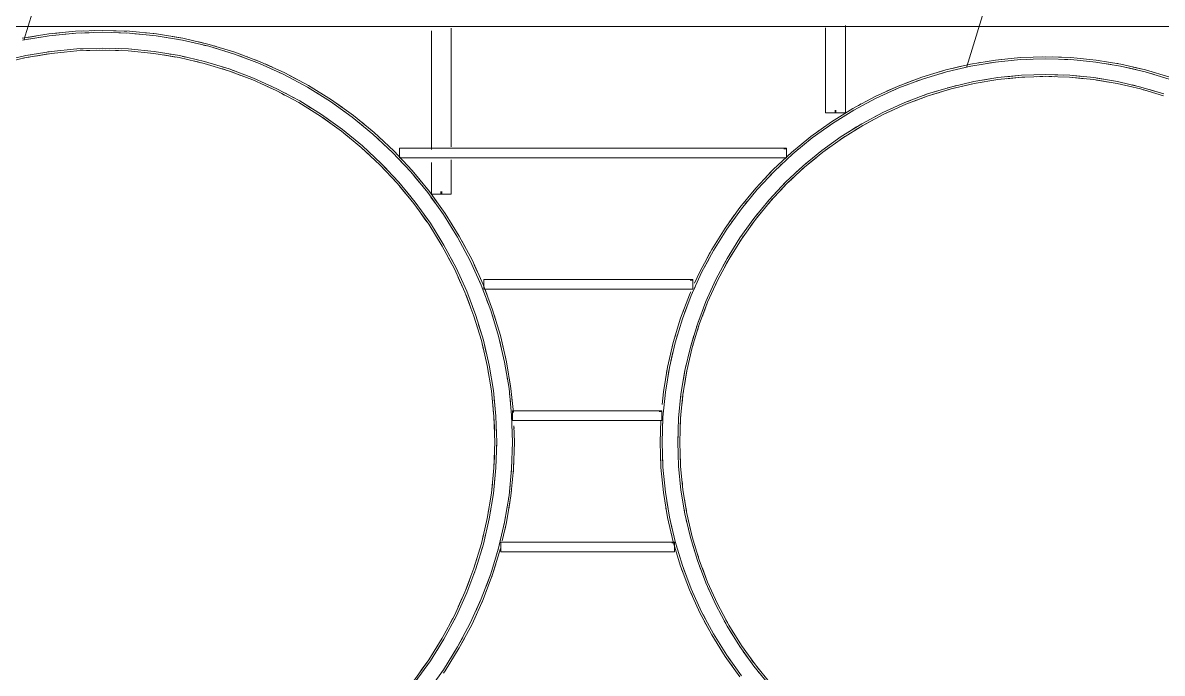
# Model space of a CAD drawing. Header units: metres. Extents: x 10 to 831, y 10 to 584.
# Drawn here: x 284.3 to 457.7, y 386.8 to 485.9 of the extents above; entities that cross this region are included whole.
import ezdxf

# ---------------------------------------------------------------- set-up
doc = ezdxf.new("R2010")
doc.units = ezdxf.units.M
doc.layers.add('TXT', color=7, linetype='Continuous', lineweight=18)
doc.layers.add('VIS', color=8, linetype='Continuous', lineweight=13)

msp = doc.modelspace()

# ---------------------------------------------------------------- linework, layer by layer
at = {"layer": 'TXT'}
for p, q in [((284.44, 483.22), (292.44, 509.22)), ((428, 479.2), (436, 505.2))]:
    msp.add_line(p, q, dxfattribs=at)
at = {"layer": 'VIS'}
for p, q in [((780.256, 485.3), (56.762, 485.3)), ((56.762, 485.3), (780.256, 485.3)), ((780.256, 485.3), (56.762, 485.3)), ((56.762, 485.3), (780.256, 485.3)), ((284.2078, 483.5152), (288.256, 484.1836)), ((288.256, 484.1836), (292.3392, 484.5858)), ((288.2952, 483.8862), (292.3588, 484.2864)), ((289.0726, 484.264), (290.2976, 484.3846)), ((289.0726, 484.264), (290.2976, 484.3846)), ((289.0726, 484.264), (290.2976, 484.3846)), ((290.7334, 484.1264), (291.9524, 484.2464)), ((292.3392, 484.5858), (296.44, 484.72)), ((292.3588, 484.2864), (296.44, 484.42)), ((293.1594, 484.6126), (293.5694, 484.626)), ((293.1594, 484.6126), (293.5694, 484.626)), ((293.1594, 484.6126), (293.5694, 484.626)), ((293.175, 484.3132), (294.3994, 484.3532)), ((294.7996, 484.6664), (295.2098, 484.6798)), ((294.7996, 484.6664), (295.2098, 484.6798)), ((294.7996, 484.6664), (295.2098, 484.6798)), ((296.44, 484.72), (300.5408, 484.5858)), ((296.44, 484.42), (300.5212, 484.2864)), ((298.0804, 484.6664), (298.4904, 484.6528)), ((298.0804, 484.6664), (298.4904, 484.6528)), ((298.0804, 484.6664), (298.4904, 484.6528)), ((298.8886, 484.3398), (300.113, 484.2998)), ((299.7206, 484.6126), (300.1308, 484.5992)), ((299.7206, 484.6126), (300.1308, 484.5992)), ((299.7206, 484.6126), (300.1308, 484.5992)), ((300.5212, 484.2864), (304.5848, 483.8862)), ((300.5408, 484.5858), (304.624, 484.1836)), ((301.3338, 484.2064), (302.553, 484.0862)), ((302.9908, 484.3444), (304.2156, 484.2238)), ((302.9908, 484.3444), (304.2156, 484.2238)), ((302.9908, 484.3444), (304.2156, 484.2238)), ((304.624, 484.1836), (308.6722, 483.5152)), ((346.5, 484.6448), (346.5, 466.5926)), ((349.5, 466.9938), (349.5, 485.046)), ((349.5, 466.9938), (349.5, 485.046)), ((406.5, 485.0802), (406.5, 472.1542)), ((409.5, 472.1542), (409.5, 485.4842)), ((409.5, 472.1542), (409.5, 485.4842)), ((284.2664, 483.221), (288.2952, 483.8862)), ((285.0174, 483.649), (286.232, 483.8494)), ((285.0174, 483.649), (286.232, 483.8494)), ((285.0174, 483.649), (286.232, 483.8494)), ((285.0722, 483.354), (285.475, 483.4206)), ((286.6836, 483.62), (287.0866, 483.6866)), ((304.5848, 483.8862), (308.6136, 483.221)), ((306.1964, 483.62), (306.5992, 483.5536)), ((307.053, 483.7826), (308.2674, 483.582)), ((307.053, 483.7826), (308.2674, 483.582)), ((307.053, 483.7826), (308.2674, 483.582)), ((307.8078, 483.354), (308.2108, 483.2876)), ((308.6136, 483.221), (312.5904, 482.2938)), ((308.6722, 483.5152), (312.668, 482.5836)), ((310.2044, 482.8502), (310.602, 482.7574)), ((311.0696, 482.9562), (312.2684, 482.6768)), ((311.0696, 482.9562), (312.2684, 482.6768)), ((311.0696, 482.9562), (312.2684, 482.6768)), ((311.795, 482.4792), (312.1926, 482.3864)), ((312.5904, 482.2938), (316.4978, 481.1084)), ((312.668, 482.5836), (316.5942, 481.3926)), ((313.4532, 482.3454), (313.8458, 482.2262)), ((313.4532, 482.3454), (313.8458, 482.2262)), ((313.4532, 482.3454), (313.8458, 482.2262)), ((280.9108, 479.9756), (284.7346, 480.8672)), ((284.7932, 480.5728), (280.9884, 479.6858)), ((284.7932, 480.5728), (284.3176, 480.462)), ((284.7346, 480.8672), (288.6084, 481.5066)), ((288.6476, 481.2092), (284.7932, 480.5728)), ((284.7932, 480.5728), (285.275, 480.6524)), ((284.7932, 480.5728), (285.275, 480.6524)), ((285.703, 481.027), (285.2188, 480.947)), ((287.684, 481.0502), (286.2386, 480.8116)), ((286.7204, 480.891), (288.1658, 481.1298)), ((286.7204, 480.891), (288.1658, 481.1298)), ((288.6084, 481.5066), (288.1242, 481.4268)), ((288.6084, 481.5066), (292.5158, 481.8916)), ((292.5354, 481.5922), (288.6476, 481.2092)), ((289.6196, 481.305), (289.1336, 481.2572)), ((289.6196, 481.305), (290.1056, 481.3528)), ((289.6196, 481.305), (290.1056, 481.3528)), ((291.539, 481.7954), (291.0506, 481.7472)), ((292.5158, 481.8916), (296.44, 482.02)), ((296.44, 481.72), (292.5354, 481.5922)), ((293.4968, 481.9236), (293.0064, 481.9076)), ((295.4638, 481.688), (293.9996, 481.6402)), ((294.4878, 481.656), (295.952, 481.704)), ((294.4878, 481.656), (295.952, 481.704)), ((296.44, 482.02), (300.3642, 481.8916)), ((300.3446, 481.5922), (296.44, 481.72)), ((298.3922, 481.656), (296.928, 481.704)), ((297.4162, 481.688), (298.8804, 481.6402)), ((297.4162, 481.688), (298.8804, 481.6402)), ((299.3832, 481.9236), (298.8926, 481.9398)), ((304.2324, 481.2092), (300.3446, 481.5922)), ((300.3642, 481.8916), (304.2716, 481.5066)), ((301.341, 481.7954), (300.8526, 481.8434)), ((303.2604, 481.305), (302.7744, 481.3528)), ((303.2604, 481.305), (303.7464, 481.2572)), ((303.2604, 481.305), (303.7464, 481.2572)), ((308.0868, 480.5728), (304.2324, 481.2092)), ((304.2716, 481.5066), (308.1454, 480.8672)), ((307.1232, 480.732), (305.6778, 480.9706)), ((306.1596, 480.891), (307.605, 480.6524)), ((306.1596, 480.891), (307.605, 480.6524)), ((307.177, 481.027), (306.6928, 481.107)), ((311.8914, 479.6858), (308.0868, 480.5728)), ((308.1454, 480.8672), (311.9692, 479.9756)), ((309.1014, 480.6442), (308.6234, 480.7556)), ((313.3718, 482.0568), (313.7626, 481.9382)), ((314.9348, 481.5826), (315.3256, 481.464)), ((315.0238, 481.869), (315.4164, 481.7498)), ((315.0238, 481.869), (315.4164, 481.7498)), ((315.0238, 481.869), (315.4164, 481.7498)), ((316.4978, 481.1084), (320.3194, 479.67)), ((316.5942, 481.3926), (320.4342, 479.9472)), ((317.2622, 480.8208), (318.4086, 480.3892)), ((318.1302, 480.8144), (318.5142, 480.6698)), ((318.1302, 480.8144), (318.5142, 480.6698)), ((318.1302, 480.8144), (318.5142, 480.6698)), ((432.338, 480.1978), (436.1608, 480.5744)), ((433.2938, 480.292), (434.7274, 480.4332)), ((433.2938, 480.292), (434.7274, 480.4332)), ((433.2938, 480.292), (434.7274, 480.4332)), ((436.1608, 480.5744), (440, 480.7)), ((438.0804, 480.6372), (439.5202, 480.6842)), ((438.0804, 480.6372), (439.5202, 480.6842)), ((438.0804, 480.6372), (439.5202, 480.6842)), ((440, 480.7), (443.8392, 480.5744)), ((440.9598, 480.6686), (442.3994, 480.6214)), ((440.9598, 480.6686), (442.3994, 480.6214)), ((440.9598, 480.6686), (442.3994, 480.6214)), ((443.8392, 480.5744), (447.6618, 480.1978)), ((444.7948, 480.4802), (446.2284, 480.339)), ((444.7948, 480.4802), (446.2284, 480.339)), ((444.7948, 480.4802), (446.2284, 480.339)), ((310.9404, 479.9076), (310.4648, 480.0184)), ((310.9404, 479.9076), (311.416, 479.7966)), ((310.9404, 479.9076), (311.416, 479.7966)), ((315.63, 478.5518), (311.8914, 479.6858)), ((311.9692, 479.9756), (315.7264, 478.8358)), ((314.6954, 478.8352), (314.228, 478.977)), ((314.787, 479.1208), (314.3174, 479.2632)), ((314.6954, 478.8352), (315.1626, 478.6934)), ((314.6954, 478.8352), (315.1626, 478.6934)), ((315.7264, 478.8358), (319.401, 477.4528)), ((319.6662, 480.2362), (320.0502, 480.0918)), ((319.6662, 480.2362), (320.0502, 480.0918)), ((319.6662, 480.2362), (320.0502, 480.0918)), ((320.3194, 479.67), (324.0388, 477.9848)), ((320.4342, 479.9472), (324.1714, 478.254)), ((321.1818, 479.6086), (322.3028, 479.1006)), ((321.1818, 479.6086), (322.3028, 479.1006)), ((321.1818, 479.6086), (322.3028, 479.1006)), ((321.8072, 478.996), (322.1792, 478.8274)), ((421.1316, 477.5848), (424.8074, 478.6998)), ((424.8074, 478.6998), (428.5482, 479.572)), ((424.885, 478.41), (428.6068, 479.2778)), ((425.7426, 478.918), (427.1454, 479.245)), ((425.7426, 478.918), (427.1454, 479.245)), ((425.7426, 478.918), (427.1454, 479.245)), ((427.6762, 479.061), (428.1416, 479.1694)), ((428.5482, 479.572), (432.338, 480.1978)), ((428.6068, 479.2778), (432.3772, 479.9004)), ((429.4956, 479.7286), (429.9694, 479.8068)), ((429.4956, 479.7286), (429.9694, 479.8068)), ((429.4956, 479.7286), (429.9694, 479.8068)), ((430.492, 479.5892), (431.906, 479.8226)), ((432.3772, 479.9004), (436.1804, 480.275)), ((433.328, 479.994), (434.7542, 480.1344)), ((436.1804, 480.275), (440, 480.4)), ((437.1354, 480.3062), (437.6128, 480.3218)), ((440, 480.4), (443.8196, 480.275)), ((442.8646, 480.3062), (443.342, 480.2906)), ((443.8196, 480.275), (447.6228, 479.9004)), ((445.7212, 480.0876), (447.1474, 479.9472)), ((447.6228, 479.9004), (451.3932, 479.2778)), ((447.6618, 480.1978), (451.4518, 479.572)), ((448.5654, 479.7448), (449.9794, 479.5114)), ((450.5044, 479.7286), (450.978, 479.6504)), ((450.5044, 479.7286), (450.978, 479.6504)), ((450.5044, 479.7286), (450.978, 479.6504)), ((451.3932, 479.2778), (455.115, 478.41)), ((451.4518, 479.572), (455.1926, 478.6998)), ((452.3238, 479.061), (453.7194, 478.7354)), ((453.3222, 479.136), (454.725, 478.8088)), ((453.3222, 479.136), (454.725, 478.8088)), ((453.3222, 479.136), (454.725, 478.8088)), ((455.1926, 478.6998), (458.8686, 477.5848)), ((319.2862, 477.1756), (315.63, 478.5518)), ((317.458, 477.8636), (316.087, 478.3798)), ((316.645, 478.49), (316.1856, 478.663)), ((316.544, 478.2076), (317.9152, 477.6916)), ((316.544, 478.2076), (317.9152, 477.6916)), ((322.8446, 475.5634), (319.2862, 477.1756)), ((319.401, 477.4528), (322.9774, 475.8324)), ((323.295, 478.322), (323.6668, 478.1534)), ((324.0388, 477.9848), (327.64, 476.06)), ((324.1714, 478.254), (327.79, 476.3198)), ((324.8952, 477.867), (325.9808, 477.2868)), ((324.8952, 477.867), (325.9808, 477.2868)), ((324.8952, 477.867), (325.9808, 477.2868)), ((417.5364, 476.2318), (421.1316, 477.5848)), ((417.6512, 475.9546), (421.228, 477.3008)), ((418.4352, 476.57), (419.7834, 477.0774)), ((418.4352, 476.57), (419.7834, 477.0774)), ((418.4352, 476.57), (419.7834, 477.0774)), ((420.3338, 476.9642), (420.7808, 477.1324)), ((421.228, 477.3008), (424.885, 478.41)), ((422.9694, 478.1424), (424.3478, 478.5604)), ((422.9694, 478.1424), (424.3478, 478.5604)), ((422.9694, 478.1424), (424.3478, 478.5604)), ((423.0564, 477.8554), (424.4278, 478.2714)), ((429.075, 476.924), (432.6906, 477.521)), ((432.7296, 477.2234), (429.1334, 476.6298)), ((431.7866, 477.3716), (430.4308, 477.1478)), ((432.6906, 477.521), (436.3374, 477.88)), ((436.357, 477.5808), (432.7296, 477.2234)), ((436.3374, 477.88), (434.0582, 477.6556)), ((436.357, 477.5808), (434.09, 477.3574)), ((434.5434, 477.4022), (436.357, 477.5808)), ((434.5434, 477.4022), (436.357, 477.5808)), ((436.3374, 477.88), (440, 478)), ((438.1688, 477.94), (436.3374, 477.88)), ((440, 477.7), (436.357, 477.5808)), ((436.357, 477.5808), (436.8124, 477.5956)), ((436.357, 477.5808), (436.8124, 477.5956)), ((439.0892, 477.6702), (438.6338, 477.6552)), ((439.0892, 477.6702), (439.5446, 477.685)), ((439.0892, 477.6702), (439.5446, 477.685)), ((440, 478), (443.6626, 477.88)), ((443.643, 477.5808), (440, 477.7)), ((440.9108, 477.6702), (440.4554, 477.685)), ((440.9108, 477.6702), (441.3662, 477.6552)), ((440.9108, 477.6702), (441.3662, 477.6552)), ((442.747, 477.91), (441.3734, 477.955)), ((447.2704, 477.2234), (443.643, 477.5808)), ((443.6626, 477.88), (447.3094, 477.521)), ((445.4566, 477.4022), (444.0964, 477.536)), ((445.486, 477.7006), (444.1184, 477.8352)), ((444.5498, 477.4914), (445.91, 477.3574)), ((444.5498, 477.4914), (445.91, 477.3574)), ((450.8666, 476.6298), (447.2704, 477.2234)), ((447.3094, 477.521), (450.925, 476.924)), ((449.0684, 476.9266), (447.7198, 477.1492)), ((449.1172, 477.2224), (447.7614, 477.4462)), ((448.1694, 477.075), (449.518, 476.8524)), ((448.1694, 477.075), (449.518, 476.8524)), ((455.115, 478.41), (458.772, 477.3008)), ((456.0294, 478.1328), (456.4864, 477.994)), ((321.955, 475.9664), (321.5102, 476.168)), ((322.0832, 476.2374), (321.6362, 476.44)), ((321.955, 475.9664), (322.3998, 475.7648)), ((321.955, 475.9664), (322.3998, 475.7648)), ((326.29, 473.7218), (322.8446, 475.5634)), ((322.9774, 475.8324), (326.44, 473.9816)), ((323.706, 475.103), (323.2754, 475.3332)), ((327.64, 476.06), (331.1076, 473.9038)), ((327.79, 476.3198), (331.2742, 474.1532)), ((409.5, 476.1936), (409.5, 472.1542)), ((409.5, 476.1936), (409.5, 472.1542)), ((414.0376, 474.6464), (417.5364, 476.2318)), ((414.1704, 474.3774), (417.6512, 475.9546)), ((415.787, 475.439), (417.0992, 476.0336)), ((415.787, 475.439), (417.0992, 476.0336)), ((415.787, 475.439), (417.0992, 476.0336)), ((416.781, 475.5602), (417.2162, 475.7574)), ((421.9994, 475.028), (425.5062, 476.0918)), ((423.7528, 475.56), (421.9994, 475.028)), ((425.5838, 475.802), (422.0958, 474.744)), ((422.0958, 474.744), (424.2758, 475.4052)), ((422.0958, 474.744), (424.2758, 475.4052)), ((423.8398, 475.273), (422.0958, 474.744)), ((425.5062, 476.0918), (425.0678, 475.9588)), ((425.5838, 475.802), (425.1478, 475.6698)), ((425.5062, 476.0918), (429.075, 476.924)), ((426.3984, 476.2998), (425.5062, 476.0918)), ((429.1334, 476.6298), (425.5838, 475.802)), ((425.5838, 475.802), (426.0276, 475.9056)), ((425.5838, 475.802), (426.0276, 475.9056)), ((428.246, 476.4228), (426.915, 476.1124)), ((427.3586, 476.216), (428.6898, 476.5262)), ((427.3586, 476.216), (428.6898, 476.5262)), ((454.4162, 475.802), (450.8666, 476.6298)), ((450.925, 476.924), (454.4938, 476.0918)), ((451.754, 476.4228), (451.3102, 476.5262)), ((451.754, 476.4228), (452.1976, 476.3194)), ((451.754, 476.4228), (452.1976, 476.3194)), ((453.6016, 476.2998), (453.1556, 476.4038)), ((457.9042, 474.744), (454.4162, 475.802)), ((454.4938, 476.0918), (458.0006, 475.028)), ((455.2882, 475.5376), (454.8522, 475.6698)), ((455.2882, 475.5376), (455.7242, 475.4052)), ((455.2882, 475.5376), (455.7242, 475.4052)), ((457.124, 475.294), (455.8088, 475.693)), ((323.706, 475.103), (324.1366, 474.8728)), ((323.706, 475.103), (324.1366, 474.8728)), ((325.5744, 474.4442), (324.2758, 475.1382)), ((329.6076, 471.6588), (326.29, 473.7218)), ((326.44, 473.9816), (329.7742, 471.9082)), ((328.1072, 472.9448), (326.8568, 473.7224)), ((329.027, 475.1974), (329.3738, 474.9818)), ((329.8806, 475.0198), (330.9258, 474.3698)), ((329.8806, 475.0198), (330.9258, 474.3698)), ((329.8806, 475.0198), (330.9258, 474.3698)), ((330.414, 474.335), (330.7608, 474.1194)), ((331.1076, 473.9038), (334.4268, 471.5252)), ((331.2742, 474.1532), (334.6094, 471.7632)), ((331.9412, 473.6752), (332.9418, 472.9582)), ((331.9412, 473.6752), (332.9418, 472.9582)), ((331.9412, 473.6752), (332.9418, 472.9582)), ((410.65, 472.8356), (414.0376, 474.6464)), ((410.8, 472.5758), (414.1704, 474.3774)), ((411.497, 473.2884), (411.9204, 473.5148)), ((411.497, 473.2884), (411.9204, 473.5148)), ((411.497, 473.2884), (411.9204, 473.5148)), ((412.4852, 473.4766), (413.749, 474.1522)), ((415.2318, 472.2248), (418.5698, 473.7372)), ((418.5698, 473.7372), (421.9994, 475.028)), ((422.0958, 474.744), (418.6846, 473.46)), ((419.4272, 474.06), (418.9984, 473.8986)), ((422.0958, 474.744), (419.9638, 473.9416)), ((420.3902, 474.102), (422.0958, 474.744)), ((420.3902, 474.102), (422.0958, 474.744)), ((421.9994, 475.028), (421.5706, 474.8668)), ((328.7782, 472.1744), (328.3634, 472.4324)), ((328.7782, 472.1744), (329.1928, 471.9166)), ((328.7782, 472.1744), (329.1928, 471.9166)), ((329.7742, 471.9082), (332.9656, 469.6212)), ((331.7714, 473.428), (332.1034, 473.1902)), ((333.099, 472.4766), (333.431, 472.2388)), ((334.6094, 471.7632), (337.781, 469.1604)), ((406.5, 472.1542), (406.5, 472.558)), ((406.5, 472.1542), (406.5, 472.558)), ((409.5, 472.1542), (406.5, 472.1542)), ((406.5, 472.1542), (409.5, 472.1542)), ((406.5, 472.1542), (406.5, 472.1542)), ((409.5, 472.1542), (406.5, 472.1542)), ((406.5, 472.1542), (409.5, 472.1542)), ((406.5, 472.1542), (406.5, 472.1542)), ((407.388, 470.8072), (410.65, 472.8356)), ((407.5546, 470.5578), (410.8, 472.5758)), ((407.929, 472.1542), (407.929, 472.558)), ((408.071, 472.1542), (407.929, 472.1542)), ((407.929, 472.1542), (408.071, 472.1542)), ((407.929, 472.1542), (407.929, 472.1542)), ((408.071, 472.1542), (408.071, 472.558)), ((408.071, 472.1542), (408.071, 472.1542)), ((409.5, 472.1542), (409.5, 472.1542)), ((409.5, 472.1542), (409.5, 472.1542)), ((409.8346, 472.3286), (410.2422, 472.5822)), ((409.8346, 472.3286), (410.2422, 472.5822)), ((409.8346, 472.3286), (410.2422, 472.5822)), ((409.9886, 472.0714), (410.3944, 472.3236)), ((412, 470.4974), (415.2318, 472.2248)), ((415.3646, 471.9558), (412.15, 470.2376)), ((414.4238, 471.793), (414.02, 471.577)), ((418.6846, 473.46), (415.3646, 471.9558)), ((416.1946, 472.3318), (415.7796, 472.1438)), ((416.1946, 472.3318), (416.6096, 472.52)), ((416.1946, 472.3318), (416.6096, 472.52)), ((417.7352, 473.3592), (417.318, 473.1702)), ((332.783, 469.3832), (329.6076, 471.6588)), ((331.1952, 470.521), (330.0044, 471.3742)), ((330.572, 471.3364), (330.1732, 471.6224)), ((330.4014, 471.0898), (331.5922, 470.2366)), ((330.4014, 471.0898), (331.5922, 470.2366)), ((334.4268, 471.5252), (337.5832, 468.9348)), ((335.058, 471.0072), (336.005, 470.23)), ((335.878, 470.722), (336.1952, 470.4618)), ((335.878, 470.722), (336.1952, 470.4618)), ((335.878, 470.722), (336.1952, 470.4618)), ((404.2658, 468.5698), (407.388, 470.8072)), ((404.4484, 468.3318), (407.5546, 470.5578)), ((406.778, 470.0014), (407.1664, 470.2796)), ((408.888, 468.5622), (412, 470.4974)), ((412.15, 470.2376), (409.0548, 468.3128)), ((413.7572, 471.0968), (412.5518, 470.4524)), ((412.9536, 470.6672), (414.159, 471.3114)), ((412.9536, 470.6672), (414.159, 471.3114)), ((335.803, 466.9048), (332.783, 469.3832)), ((332.9656, 469.6212), (336.0008, 467.1304)), ((333.538, 468.7636), (333.1606, 469.0734)), ((333.538, 468.7636), (333.9156, 468.4538)), ((333.538, 468.7636), (333.9156, 468.4538)), ((337.1466, 469.681), (337.4638, 469.4206)), ((337.1466, 469.681), (337.4638, 469.4206)), ((337.1466, 469.681), (337.4638, 469.4206)), ((337.5832, 468.9348), (340.5634, 466.1434)), ((337.781, 469.1604), (340.7756, 466.3556)), ((338.1792, 468.3766), (338.4772, 468.0974)), ((338.38, 468.5994), (339.2782, 467.758)), ((338.38, 468.5994), (339.2782, 467.758)), ((338.38, 468.5994), (339.2782, 467.758)), ((401.2964, 466.133), (404.2658, 468.5698)), ((401.4942, 465.9074), (404.4484, 468.3318)), ((405.0462, 469.1292), (405.4366, 469.4088)), ((405.0462, 469.1292), (405.4366, 469.4088)), ((405.0462, 469.1292), (405.4366, 469.4088)), ((405.9094, 466.4278), (408.888, 468.5622)), ((409.0548, 468.3128), (406.092, 466.1898)), ((408.888, 468.5622), (407.771, 467.7618)), ((409.0548, 468.3128), (408.6844, 468.0474)), ((409.0548, 468.3128), (409.4416, 468.5534)), ((409.0548, 468.3128), (409.4416, 468.5534)), ((411.222, 470.0136), (410.055, 469.288)), ((411.3762, 469.7564), (410.9892, 469.5158)), ((411.3762, 469.7564), (411.7632, 469.997)), ((411.3762, 469.7564), (411.7632, 469.997)), ((335.242, 467.753), (334.8626, 468.0644)), ((338.6542, 464.2342), (335.803, 466.9048)), ((336.0008, 467.1304), (338.8664, 464.4464)), ((336.5158, 466.2372), (336.1594, 466.571)), ((339.3714, 467.26), (339.6694, 466.9808)), ((400.5536, 466.8), (341.6256, 466.8)), ((341.6256, 466.8), (341.6256, 465.3)), ((341.6256, 466.8), (341.6256, 466.8)), ((400.5536, 466.8), (400.15, 466.8)), ((400.5536, 466.8), (400.15, 466.8)), ((400.5536, 466.68), (400.15, 466.68)), ((400.5536, 466.8), (400.5536, 465.3)), ((400.5536, 465.3), (400.5536, 466.8)), ((400.5536, 466.8), (400.5536, 466.8)), ((400.5536, 466.8), (400.5536, 466.68)), ((400.5536, 466.68), (400.5536, 466.8)), ((400.5536, 466.8), (400.5536, 466.8)), ((400.5536, 466.8), (400.5536, 465.3)), ((400.5536, 465.3), (400.5536, 466.8)), ((400.5536, 466.8), (400.5536, 466.8)), ((400.5536, 466.68), (400.5536, 466.68)), ((402.2328, 466.5136), (402.602, 466.8166)), ((403.5234, 467.9606), (403.8946, 468.2652)), ((403.5234, 467.9606), (403.8946, 468.2652)), ((403.5234, 467.9606), (403.8946, 468.2652)), ((406.8326, 466.7206), (406.4624, 466.4552)), ((406.8326, 466.7206), (407.203, 466.986)), ((406.8326, 466.7206), (407.203, 466.986)), ((336.5158, 466.2372), (336.8722, 465.9034)), ((336.5158, 466.2372), (336.8722, 465.9034)), ((338.15, 465.1174), (337.7918, 465.453)), ((340.5634, 466.1434), (343.3548, 463.1632)), ((340.7756, 466.3556), (343.5804, 463.361)), ((341.3366, 465.7566), (342.178, 464.8582)), ((341.3366, 465.7566), (342.178, 464.8582)), ((341.3366, 465.7566), (342.178, 464.8582)), ((341.6256, 465.3), (341.6256, 466.05)), ((341.6256, 465.3), (341.6256, 466.05)), ((400.5536, 465.3), (341.6256, 465.3)), ((341.6256, 465.3), (400.5536, 465.3)), ((341.6256, 465.3), (341.6256, 465.3)), ((400.5536, 465.3), (341.6256, 465.3)), ((341.6256, 465.3), (400.5536, 465.3)), ((341.6256, 465.3), (341.6256, 465.3)), ((341.68, 464.9514), (341.9592, 464.6534)), ((349.5, 459.773), (349.5, 464.988)), ((349.5, 459.773), (349.5, 464.988)), ((398.4928, 463.5072), (401.2964, 466.133)), ((398.705, 463.295), (401.4942, 465.9074)), ((400.5536, 465.3), (400.5536, 465.3)), ((400.5536, 465.3), (400.5536, 465.3)), ((400.5956, 465.4766), (400.946, 465.8048)), ((400.5956, 465.4766), (400.946, 465.8048)), ((400.5956, 465.4766), (400.946, 465.8048)), ((403.0766, 464.103), (405.9094, 466.4278)), ((406.092, 466.1898), (403.2744, 463.8774)), ((403.2744, 463.8774), (405.0354, 465.3226)), ((403.2744, 463.8774), (405.0354, 465.3226)), ((404.6832, 465.0336), (403.2744, 463.8774)), ((405.9094, 466.4278), (405.5552, 466.1372)), ((341.3248, 461.383), (338.6542, 464.2342)), ((338.8664, 464.4464), (341.5504, 461.5808)), ((340.2084, 463.0136), (339.202, 464.0882)), ((342.7966, 463.7592), (343.0756, 463.4612)), ((343.3548, 463.1632), (345.9452, 460.0068)), ((343.5804, 463.361), (346.1832, 460.1894)), ((346.5, 464.5868), (346.5, 459.773)), ((349.5, 463.7846), (349.5, 459.773)), ((349.5, 463.7846), (349.5, 459.773)), ((395.867, 460.7036), (398.4928, 463.5072)), ((396.0926, 460.5058), (398.705, 463.295)), ((397.18, 462.1054), (398.1646, 463.1568)), ((397.18, 462.1054), (398.1646, 463.1568)), ((397.18, 462.1054), (398.1646, 463.1568)), ((399.4022, 463.9482), (399.751, 464.2746)), ((400.402, 461.598), (403.0766, 464.103)), ((403.2744, 463.8774), (400.6142, 461.3858)), ((402.408, 463.4768), (402.0736, 463.1636)), ((403.2744, 463.8774), (402.942, 463.566)), ((403.7848, 464.6842), (403.4308, 464.3936)), ((340.6572, 462.0958), (340.3234, 462.4522)), ((340.6572, 462.0958), (340.991, 461.7394)), ((340.6572, 462.0958), (340.991, 461.7394)), ((343.8032, 458.363), (341.3248, 461.383)), ((341.5504, 461.5808), (344.0412, 458.5456)), ((343.873, 462.5318), (344.65, 461.585)), ((344.6216, 462.0924), (344.8818, 461.7752)), ((344.6216, 462.0924), (344.8818, 461.7752)), ((344.6216, 462.0924), (344.8818, 461.7752)), ((397.897, 458.9234), (400.402, 461.598)), ((398.0518, 462.5978), (398.3784, 462.9464)), ((400.6142, 461.3858), (398.1226, 458.7256)), ((400.6142, 461.3858), (399.6798, 460.3882)), ((399.9912, 460.7208), (400.6142, 461.3858)), ((399.9912, 460.7208), (400.6142, 461.3858)), ((400.402, 461.598), (400.089, 461.2636)), ((400.6142, 461.3858), (401.6118, 462.3202)), ((400.6142, 461.3858), (401.6118, 462.3202)), ((401.2792, 462.0088), (400.6142, 461.3858)), ((342.564, 459.873), (341.6346, 461.0054)), ((341.9444, 460.628), (342.8738, 459.4956)), ((341.9444, 460.628), (342.8738, 459.4956)), ((343.4184, 459.3044), (342.4844, 460.4426)), ((345.6626, 460.8236), (345.923, 460.5066)), ((345.6626, 460.8236), (345.923, 460.5066)), ((345.6626, 460.8236), (345.923, 460.5066)), ((345.9452, 460.0068), (348.3236, 456.6876)), ((346.1832, 460.1894), (348.5732, 456.8542)), ((346.5, 459.773), (346.5, 460.1742)), ((346.5, 459.773), (346.5, 460.1742)), ((349.5, 459.773), (346.5, 459.773)), ((346.5, 459.773), (349.5, 459.773)), ((346.5, 459.773), (346.5, 459.773)), ((349.5, 459.773), (346.5, 459.773)), ((346.5, 459.773), (349.5, 459.773)), ((346.5, 459.773), (346.5, 459.773)), ((347.929, 459.773), (347.929, 460.1742)), ((348.071, 459.773), (347.929, 459.773)), ((347.929, 459.773), (348.071, 459.773)), ((347.929, 459.773), (347.929, 459.773)), ((348.071, 459.773), (348.071, 460.1742)), ((348.071, 459.773), (348.071, 459.773)), ((349.5, 459.773), (349.5, 459.773)), ((349.5, 459.773), (349.5, 459.773)), ((393.4302, 457.7344), (395.867, 460.7036)), ((393.6682, 457.5516), (396.0926, 460.5058)), ((399.1496, 460.2606), (397.897, 458.9234)), ((346.0788, 455.1876), (343.8032, 458.363)), ((344.0412, 458.5456), (346.3282, 455.3542)), ((346.421, 459.3428), (347.1344, 458.3472)), ((346.6612, 459.5224), (347.3782, 458.5218)), ((346.6612, 459.5224), (347.3782, 458.5218)), ((346.6612, 459.5224), (347.3782, 458.5218)), ((394.0394, 458.4766), (394.344, 458.8478)), ((394.0394, 458.4766), (394.344, 458.8478)), ((394.0394, 458.4766), (394.344, 458.8478)), ((394.2742, 458.2902), (394.5774, 458.6594)), ((395.5722, 456.0906), (397.897, 458.9234)), ((398.1226, 458.7256), (395.8102, 455.908)), ((397.897, 458.9234), (397.6064, 458.5692)), ((398.1226, 458.7256), (397.8334, 458.3734)), ((398.1226, 458.7256), (398.434, 459.058)), ((398.1226, 458.7256), (398.434, 459.058)), ((345.5098, 455.9814), (344.6566, 457.1722)), ((344.941, 456.7752), (345.7942, 455.5844)), ((344.941, 456.7752), (345.7942, 455.5844)), ((345.7564, 456.152), (345.4706, 456.551)), ((348.3236, 456.6876), (350.48, 453.22)), ((348.5732, 456.8542), (350.7398, 453.37)), ((391.1928, 454.612), (393.4302, 457.7344)), ((391.4422, 454.4452), (393.6682, 457.5516)), ((391.752, 455.3926), (392.5912, 456.5634)), ((391.752, 455.3926), (392.5912, 456.5634)), ((391.752, 455.3926), (392.5912, 456.5634)), ((396.1534, 456.7988), (395.5722, 456.0906)), ((395.8102, 455.908), (396.6774, 456.9646)), ((395.8102, 455.908), (396.6774, 456.9646)), ((396.3884, 456.6124), (395.8102, 455.908)), ((348.1418, 451.87), (346.0788, 455.1876)), ((346.3282, 455.3542), (348.4016, 452.02)), ((349.6174, 454.607), (350.2644, 453.5668)), ((389.1644, 451.35), (391.1928, 454.612)), ((389.4242, 451.2), (391.4422, 454.4452)), ((391.9986, 455.2218), (392.277, 455.6102)), ((393.4376, 453.112), (395.5722, 456.0906)), ((394.505, 454.6012), (393.4376, 453.112)), ((395.8102, 455.908), (393.6872, 452.9452)), ((395.8102, 455.908), (395.014, 454.797)), ((395.2794, 455.1674), (395.8102, 455.908)), ((395.2794, 455.1674), (395.8102, 455.908)), ((395.5722, 456.0906), (395.3054, 455.7182)), ((347.8832, 452.8536), (347.1056, 454.1038)), ((347.626, 452.6994), (347.368, 453.114)), ((347.626, 452.6994), (347.8838, 452.2848)), ((347.626, 452.6994), (347.8838, 452.2848)), ((350.48, 453.22), (352.4048, 449.6188)), ((350.7398, 453.37), (352.674, 449.7516)), ((390.6856, 453.7964), (390.9392, 454.2042)), ((390.6856, 453.7964), (390.9392, 454.2042)), ((390.6856, 453.7964), (390.9392, 454.2042)), ((391.5026, 450), (393.4376, 453.112)), ((393.6872, 452.9452), (391.7624, 449.85)), ((393.4376, 453.112), (393.1958, 452.723)), ((393.6872, 452.9452), (393.4466, 452.5584)), ((393.6872, 452.9452), (393.9526, 453.3156)), ((393.6872, 452.9452), (393.9526, 453.3156)), ((349.9834, 448.4246), (348.1418, 451.87)), ((348.4016, 452.02), (350.2524, 448.5574)), ((350.865, 452.4998), (351.4424, 451.4194)), ((351.1266, 452.6464), (351.7068, 451.5608)), ((351.1266, 452.6464), (351.7068, 451.5608)), ((351.1266, 452.6464), (351.7068, 451.5608)), ((387.3536, 447.9624), (389.1644, 451.35)), ((387.6226, 447.8296), (389.4242, 451.2)), ((389.9286, 452.0114), (390.1808, 452.417)), ((391.7624, 449.85), (392.4842, 451.0108)), ((391.7624, 449.85), (392.4842, 451.0108)), ((349.523, 449.286), (348.8324, 450.578)), ((349.0626, 450.1474), (349.7532, 448.8554)), ((349.0626, 450.1474), (349.7532, 448.8554)), ((349.7896, 449.423), (349.5584, 449.8558)), ((352.4048, 449.6188), (354.09, 445.8994)), ((352.674, 449.7516), (354.3672, 446.0142)), ((388.073, 448.6722), (388.7486, 449.9362)), ((388.259, 449.6562), (388.938, 450.9266)), ((388.259, 449.6562), (388.938, 450.9266)), ((388.259, 449.6562), (388.938, 450.9266)), ((389.7752, 446.7682), (391.5026, 450)), ((391.7624, 449.85), (390.0442, 446.6354)), ((391.5026, 450), (390.8548, 448.788)), ((391.7624, 449.85), (391.118, 448.6446)), ((391.3328, 449.0464), (391.7624, 449.85)), ((391.3328, 449.0464), (391.7624, 449.85)), ((391.9864, 450.778), (391.5026, 450)), ((392.2436, 450.6238), (391.7624, 449.85)), ((351.5956, 444.8662), (349.9834, 448.4246)), ((350.2524, 448.5574), (351.8728, 444.981)), ((353.0126, 449.004), (353.5206, 447.8828)), ((353.0126, 449.004), (353.5206, 447.8828)), ((353.0126, 449.004), (353.5206, 447.8828)), ((386.0454, 444.3488), (387.6226, 447.8296)), ((386.561, 446.213), (387.3536, 447.9624)), ((351.1926, 445.7558), (350.588, 447.0902)), ((350.7894, 446.6454), (351.394, 445.311)), ((350.7894, 446.6454), (351.394, 445.311)), ((353.416, 447.3872), (353.9216, 446.2714)), ((354.09, 445.8994), (355.5284, 442.0778)), ((354.3672, 446.0142), (355.8126, 442.1742)), ((386.297, 446.8), (354.4826, 446.8)), ((354.4826, 446.8), (354.4826, 445.3)), ((354.4826, 446.8), (354.4826, 446.8)), ((354.4826, 445.3), (354.4826, 446.05)), ((354.4826, 445.3), (354.4826, 446.05)), ((386.297, 446.8), (385.8892, 446.8)), ((386.297, 446.8), (385.8892, 446.8)), ((386.297, 446.68), (385.8892, 446.68)), ((386.297, 446.8), (386.297, 445.3)), ((386.297, 445.3), (386.297, 446.8)), ((386.297, 446.8), (386.297, 446.8)), ((386.297, 446.8), (386.297, 446.68)), ((386.297, 446.68), (386.297, 446.8)), ((386.297, 446.8), (386.297, 446.8)), ((386.297, 446.8), (386.297, 445.3)), ((386.297, 445.3), (386.297, 446.8)), ((386.297, 446.8), (386.297, 446.8)), ((386.297, 446.68), (386.297, 446.68)), ((388.2628, 443.4302), (389.7752, 446.7682)), ((390.0442, 446.6354), (388.54, 443.3154)), ((390.0442, 446.6354), (389.48, 445.3904)), ((389.7752, 446.7682), (389.586, 446.351)), ((389.6682, 445.8054), (390.0442, 446.6354)), ((389.6682, 445.8054), (390.0442, 446.6354)), ((390.0442, 446.6354), (390.259, 447.0372)), ((390.0442, 446.6354), (390.259, 447.0372)), ((352.9718, 441.21), (351.5956, 444.8662)), ((352.2836, 443.038), (351.7676, 444.4092)), ((351.8728, 444.981), (353.2558, 441.3064)), ((386.297, 445.3), (354.4826, 445.3)), ((354.4826, 445.3), (386.297, 445.3)), ((354.4826, 445.3), (354.4826, 445.3)), ((386.297, 445.3), (354.4826, 445.3)), ((354.4826, 445.3), (386.297, 445.3)), ((354.4826, 445.3), (354.4826, 445.3)), ((354.6564, 445.2462), (355.0898, 444.0942)), ((354.6564, 445.2462), (355.0898, 444.0942)), ((354.6564, 445.2462), (355.0898, 444.0942)), ((384.4152, 440.8684), (385.7682, 444.4636)), ((384.6992, 440.772), (386.0454, 444.3488)), ((385.7682, 444.4636), (385.9664, 444.9008)), ((386.297, 445.3), (386.297, 445.3)), ((386.297, 445.3), (386.297, 445.3)), ((386.4398, 445.219), (386.6368, 445.654)), ((388.6408, 444.2648), (388.2628, 443.4302)), ((351.9396, 443.9522), (352.4556, 442.581)), ((351.9396, 443.9522), (352.4556, 442.581)), ((352.91, 442.225), (352.7372, 442.6844)), ((354.9532, 443.6064), (355.3846, 442.46)), ((385.0358, 441.6662), (385.5406, 443.0074)), ((386.972, 440.0006), (388.2628, 443.4302)), ((388.54, 443.3154), (387.256, 439.9042)), ((388.54, 443.3154), (387.7374, 441.1834)), ((387.898, 441.6098), (388.54, 443.3154)), ((387.898, 441.6098), (388.54, 443.3154)), ((388.2628, 443.4302), (388.1014, 443.0016)), ((388.54, 443.3154), (388.728, 443.7304)), ((388.54, 443.3154), (388.728, 443.7304)), ((354.1058, 437.4714), (352.9718, 441.21)), ((353.2558, 441.3064), (354.3956, 437.5492)), ((355.5284, 442.0778), (356.7138, 438.1704)), ((355.7656, 441.2964), (355.884, 440.9056)), ((355.8126, 442.1742), (357.0036, 438.248)), ((356.0508, 441.389), (356.408, 440.211)), ((356.0508, 441.389), (356.408, 440.211)), ((356.0508, 441.389), (356.408, 440.211)), ((383.3002, 437.1926), (384.4152, 440.8684)), ((383.59, 437.115), (384.6992, 440.772)), ((384.7534, 441.7672), (384.9226, 442.2166)), ((384.7534, 441.7672), (384.9226, 442.2166)), ((384.7534, 441.7672), (384.9226, 442.2166)), ((387.2946, 440.858), (386.972, 440.0006)), ((354.1106, 438.4884), (353.6832, 439.8974)), ((356.2396, 439.7334), (356.3582, 439.3426)), ((385.9082, 436.4938), (386.972, 440.0006)), ((387.256, 439.9042), (386.198, 436.4162)), ((386.972, 440.0006), (386.839, 439.5622)), ((387.256, 439.9042), (386.8592, 438.5962)), ((386.9914, 439.0322), (387.256, 439.9042)), ((386.9914, 439.0322), (387.256, 439.9042)), ((387.256, 439.9042), (387.4164, 440.3306)), ((387.256, 439.9042), (387.4164, 440.3306)), ((354.9928, 433.6668), (354.1058, 437.4714)), ((354.3956, 437.5492), (355.2872, 433.7254)), ((356.7138, 438.1704), (357.641, 434.1936)), ((356.8992, 437.375), (357.1774, 436.182)), ((357.0036, 438.248), (357.9352, 434.2522)), ((382.4278, 433.4518), (383.3002, 437.1926)), ((382.7222, 433.3932), (383.59, 437.115)), ((383.579, 438.1116), (383.7182, 438.5712)), ((383.579, 438.1116), (383.7182, 438.5712)), ((383.579, 438.1116), (383.7182, 438.5712)), ((383.8672, 438.0292), (384.006, 438.4864)), ((386.44, 438.2472), (385.9082, 436.4938)), ((354.3276, 436.5204), (354.2166, 436.996)), ((354.3276, 436.5204), (354.4384, 436.0448)), ((354.3276, 436.5204), (354.4384, 436.0448)), ((354.8414, 435.6372), (354.507, 437.0712)), ((357.3762, 436.6496), (357.4694, 436.25)), ((357.3762, 436.6496), (357.4694, 436.25)), ((357.3762, 436.6496), (357.4694, 436.25)), ((382.939, 434.3238), (383.2644, 435.7194)), ((383.082, 436.2574), (383.1912, 436.725)), ((383.082, 436.2574), (383.1912, 436.725)), ((383.082, 436.2574), (383.1912, 436.725)), ((385.076, 432.925), (385.9082, 436.4938)), ((386.198, 436.4162), (385.3702, 432.8666)), ((386.198, 436.4162), (385.6806, 434.1976)), ((385.7842, 434.6414), (386.198, 436.4162)), ((385.7842, 434.6414), (386.198, 436.4162)), ((385.9082, 436.4938), (385.8042, 436.0478)), ((386.198, 436.4162), (386.3302, 436.8522)), ((386.198, 436.4162), (386.3302, 436.8522)), ((355.6292, 429.8124), (354.9928, 433.6668)), ((355.2872, 433.7254), (355.9266, 429.8516)), ((357.641, 434.1936), (358.3062, 430.1648)), ((357.749, 435.0514), (357.842, 434.6518)), ((357.749, 435.0514), (357.842, 434.6518)), ((357.749, 435.0514), (357.842, 434.6518)), ((357.9352, 434.2522), (358.6036, 430.204)), ((385.284, 433.8172), (385.076, 432.925)), ((355.152, 432.7032), (355.0724, 433.185)), ((355.152, 432.7032), (355.2316, 432.2214)), ((355.152, 432.7032), (355.2316, 432.2214)), ((355.447, 432.757), (355.367, 433.2412)), ((357.774, 433.3878), (357.8406, 432.985)), ((381.8022, 429.6618), (382.4278, 433.4518)), ((382.0996, 429.6228), (382.7222, 433.3932)), ((382.2714, 432.5044), (382.3496, 432.978)), ((382.2714, 432.5044), (382.3496, 432.978)), ((382.2714, 432.5044), (382.3496, 432.978)), ((382.4108, 431.508), (382.6444, 432.922)), ((384.479, 429.3094), (385.076, 432.925)), ((385.3702, 432.8666), (384.7766, 429.2704)), ((385.076, 432.925), (384.8522, 431.5692)), ((385.3702, 432.8666), (384.9992, 430.6188)), ((385.0734, 431.0684), (385.3702, 432.8666)), ((385.0734, 431.0684), (385.3702, 432.8666)), ((385.3702, 432.8666), (385.4738, 433.3102)), ((385.3702, 432.8666), (385.4738, 433.3102)), ((358.04, 431.7764), (358.1066, 431.3734)), ((358.3062, 430.1648), (358.7064, 426.1012)), ((358.3362, 431.8232), (358.5368, 430.6088)), ((358.3362, 431.8232), (358.5368, 430.6088)), ((358.3362, 431.8232), (358.5368, 430.6088)), ((358.6036, 430.204), (358.9656, 426.5292)), ((356.0122, 425.9246), (355.6292, 429.8124)), ((355.9266, 429.8516), (356.3116, 425.9442)), ((356.1192, 427.8978), (355.9748, 429.3632)), ((358.3862, 429.352), (358.5062, 428.133)), ((358.684, 429.3874), (358.8046, 428.1624)), ((358.684, 429.3874), (358.8046, 428.1624)), ((358.684, 429.3874), (358.8046, 428.1624)), ((381.614, 427.7506), (381.8022, 429.6618)), ((381.725, 425.8196), (382.0996, 429.6228)), ((382.006, 428.672), (382.0528, 429.1474)), ((384.12, 425.6626), (384.479, 429.3094)), ((384.7766, 429.2704), (384.4192, 425.643)), ((384.479, 429.3094), (384.4342, 428.8536)), ((384.7766, 429.2704), (384.6426, 427.91)), ((384.6872, 428.3634), (384.7766, 429.2704)), ((384.6872, 428.3634), (384.7766, 429.2704)), ((384.7766, 429.2704), (384.8508, 429.7198)), ((384.7766, 429.2704), (384.8508, 429.7198)), ((355.9164, 426.8966), (355.8686, 427.3826)), ((355.9164, 426.8966), (355.9644, 426.4106)), ((355.9164, 426.8966), (355.9644, 426.4106)), ((381.5876, 426.8), (358.859, 426.8)), ((358.859, 426.8), (358.859, 425.3)), ((358.859, 426.8), (358.859, 426.8)), ((381.5876, 426.8), (381.1818, 426.8)), ((381.5876, 426.8), (381.1818, 426.8)), ((381.5876, 426.68), (381.1818, 426.68)), ((381.5876, 426.8), (381.5876, 425.3)), ((381.5876, 425.3), (381.5876, 426.8)), ((381.5876, 426.8), (381.5876, 426.8)), ((381.5876, 426.8), (381.5876, 426.68)), ((381.5876, 426.68), (381.5876, 426.8)), ((381.5876, 426.8), (381.5876, 426.8)), ((381.5876, 426.8), (381.5876, 425.3)), ((381.5876, 425.3), (381.5876, 426.8)), ((381.5876, 426.8), (381.5876, 426.8)), ((381.5876, 426.68), (381.5876, 426.68)), ((356.14, 422.02), (356.0122, 425.9246)), ((356.076, 423.9722), (356.0282, 425.4364)), ((356.0442, 424.9484), (356.092, 423.4842)), ((356.0442, 424.9484), (356.092, 423.4842)), ((356.3116, 425.9442), (356.44, 422.02)), ((358.7064, 426.1012), (358.84, 422.02)), ((358.859, 425.3), (358.859, 426.05)), ((358.859, 425.3), (358.859, 426.05)), ((381.5876, 425.3), (358.859, 425.3)), ((358.859, 425.3), (381.5876, 425.3)), ((358.859, 425.3), (358.859, 425.3)), ((381.5876, 425.3), (358.859, 425.3)), ((358.859, 425.3), (381.5876, 425.3)), ((358.859, 425.3), (358.859, 425.3)), ((381.3, 422), (381.41, 425.3592)), ((381.3942, 424.8794), (381.41, 425.3592)), ((381.3942, 424.8794), (381.41, 425.3592)), ((381.3942, 424.8794), (381.41, 425.3592)), ((381.5876, 425.3), (381.5876, 425.3)), ((381.5876, 425.3), (381.5876, 425.3)), ((381.6, 422), (381.725, 425.8196)), ((381.6938, 424.8646), (381.7094, 425.342)), ((384, 422), (384.12, 425.6626)), ((384.12, 425.6626), (384.105, 425.2048)), ((384.4192, 425.643), (384.3, 422)), ((384.4192, 425.643), (384.3746, 424.2768)), ((384.3894, 424.7322), (384.4192, 425.643)), ((384.3894, 424.7322), (384.4192, 425.643)), ((384.4192, 425.643), (384.464, 426.0964)), ((384.4192, 425.643), (384.464, 426.0964)), ((356.4078, 423.001), (356.3598, 424.4726)), ((359.0594, 424.4804), (359.14, 422.02)), ((359.0594, 424.4804), (359.0728, 424.0704)), ((359.0594, 424.4804), (359.0728, 424.0704)), ((359.0594, 424.4804), (359.0728, 424.0704)), ((356.0122, 418.1154), (356.14, 422.02)), ((356.44, 422.02), (356.3116, 418.0958)), ((356.3758, 420.0578), (356.424, 421.5294)), ((358.84, 422.02), (358.7064, 417.9388)), ((358.84, 422.02), (358.8266, 421.6118)), ((359.14, 422.02), (359.0058, 417.9192)), ((359.14, 422.02), (359.1266, 421.61)), ((359.14, 422.02), (359.1266, 421.61)), ((359.14, 422.02), (359.1266, 421.61)), ((381.4256, 418.1608), (381.3, 422)), ((381.725, 418.1804), (381.6, 422)), ((384.12, 418.3374), (384, 422)), ((384.03, 422.9156), (384.015, 422.4578)), ((384.3, 422), (384.4192, 418.357)), ((356.076, 420.0678), (356.0282, 418.6036)), ((356.076, 420.0678), (356.0282, 418.6036)), ((356.0442, 419.0916), (356.092, 420.5558)), ((384.03, 421.0844), (384.045, 420.6266)), ((355.6292, 414.2276), (356.0122, 418.1154)), ((356.3116, 418.0958), (355.9266, 414.1884)), ((359.0594, 419.5596), (359.0058, 417.9192)), ((359.0594, 419.5596), (359.0058, 417.9192)), ((359.0594, 419.5596), (359.0058, 417.9192)), ((381.3942, 419.1206), (381.3786, 419.6006)), ((381.3942, 419.1206), (381.3786, 419.6006)), ((381.3942, 419.1206), (381.3786, 419.6006)), ((381.8022, 414.3382), (381.4256, 418.1608)), ((381.6938, 419.1354), (381.6782, 419.6128)), ((382.0996, 414.3772), (381.725, 418.1804)), ((384.479, 414.6906), (384.12, 418.3374)), ((384.3894, 419.2678), (384.3746, 419.7232)), ((384.3894, 419.2678), (384.3746, 419.7232)), ((384.3894, 419.2678), (384.4044, 418.8124)), ((384.4192, 418.357), (384.7766, 414.7296)), ((356.023, 415.1652), (356.1672, 416.6306)), ((358.7064, 417.9388), (358.3062, 413.8752)), ((359.0058, 417.9192), (358.6036, 413.836)), ((358.7064, 417.9388), (358.6664, 417.5324)), ((358.8448, 416.286), (358.8046, 415.8776)), ((358.8448, 416.286), (358.8046, 415.8776)), ((358.8448, 416.286), (358.8046, 415.8776)), ((359.0058, 417.9192), (358.9656, 417.511)), ((359.0058, 417.9192), (358.9656, 417.511)), ((359.0058, 417.9192), (358.9656, 417.511)), ((381.5198, 417.2052), (381.4728, 417.683)), ((381.5198, 417.2052), (381.4728, 417.683)), ((381.5198, 417.2052), (381.4728, 417.683)), ((355.725, 415.1996), (355.6772, 414.7136)), ((355.725, 415.1996), (355.6772, 414.7136)), ((355.725, 415.1996), (355.7728, 415.6856)), ((358.4662, 415.5006), (358.3062, 413.8752)), ((358.684, 414.6526), (358.6036, 413.836)), ((358.684, 414.6526), (358.6036, 413.836)), ((358.684, 414.6526), (358.6036, 413.836)), ((382.006, 415.328), (381.9592, 415.8034)), ((385.076, 411.075), (384.479, 414.6906)), ((384.6872, 415.6366), (384.6426, 416.09)), ((384.6872, 415.6366), (384.6426, 416.09)), ((384.6872, 415.6366), (384.7318, 415.1832)), ((384.7766, 414.7296), (385.3702, 411.1334)), ((354.9928, 410.3732), (355.6292, 414.2276)), ((355.9266, 414.1884), (355.2872, 410.3146)), ((358.3062, 413.8752), (357.641, 409.8464)), ((358.6036, 413.836), (357.9352, 409.7878)), ((358.3062, 413.8752), (358.2396, 413.4722)), ((358.6036, 413.836), (358.2694, 411.812)), ((358.6036, 413.836), (358.2694, 411.812)), ((358.6036, 413.836), (358.2694, 411.812)), ((382.4278, 410.5482), (381.8022, 414.3382)), ((382.7222, 410.6068), (382.0996, 414.3772)), ((382.5664, 411.5494), (382.333, 412.9634)), ((385.2218, 412.0326), (384.9992, 413.3812)), ((385.2218, 412.0326), (384.9992, 413.3812)), ((385.0734, 412.9316), (385.296, 411.583)), ((355.152, 411.3368), (355.0724, 410.855)), ((355.152, 411.3368), (355.0724, 410.855)), ((355.152, 411.3368), (355.2316, 411.8186)), ((355.447, 411.283), (355.527, 411.7672)), ((358.04, 412.2636), (357.9736, 411.8608)), ((382.2714, 411.4956), (382.1932, 411.9694)), ((382.2714, 411.4956), (382.1932, 411.9694)), ((382.2714, 411.4956), (382.1932, 411.9694)), ((384.9268, 411.9788), (385.0014, 411.5268)), ((385.9082, 407.5062), (385.076, 411.075)), ((385.3702, 411.1334), (386.198, 407.5838)), ((354.1058, 406.5686), (354.9928, 410.3732)), ((355.2872, 410.3146), (354.3956, 406.4908)), ((357.641, 409.8464), (356.7138, 405.8696)), ((357.9352, 409.7878), (357.283, 406.9908)), ((357.641, 409.8464), (357.5482, 409.4488)), ((357.774, 410.6522), (357.641, 409.8464)), ((357.9352, 409.7878), (357.6558, 408.589)), ((357.9352, 409.7878), (357.6558, 408.589)), ((357.9352, 409.7878), (357.6558, 408.589)), ((383.3002, 406.8074), (382.4278, 410.5482)), ((383.59, 406.885), (382.7222, 410.6068)), ((383.156, 408.7458), (382.8306, 410.1416)), ((385.284, 410.1828), (385.388, 409.7366)), ((385.991, 408.4712), (385.6806, 409.8024)), ((385.991, 408.4712), (385.6806, 409.8024)), ((385.7842, 409.3586), (386.0944, 408.0274)), ((354.3276, 407.5196), (354.4384, 407.9952)), ((354.6184, 407.4468), (354.7298, 407.9248)), ((383.082, 407.7426), (382.973, 408.2102)), ((383.082, 407.7426), (382.973, 408.2102)), ((383.082, 407.7426), (382.973, 408.2102)), ((352.9718, 402.83), (354.1058, 406.5686)), ((354.3956, 406.4908), (353.2558, 402.7336)), ((354.1106, 405.5516), (354.253, 406.0212)), ((354.3276, 407.5196), (354.2166, 407.044)), ((354.3276, 407.5196), (354.2166, 407.044)), ((356.7138, 405.8696), (355.5284, 401.9622)), ((356.7138, 405.8696), (356.3582, 404.6974)), ((357.0846, 407.4604), (356.7138, 405.8696)), ((383.5092, 406.8), (357.0584, 406.8)), ((357.0584, 406.8), (357.0584, 405.3)), ((357.0584, 406.8), (357.0584, 406.8)), ((357.0584, 405.3), (357.0584, 406.05)), ((357.0584, 405.3), (357.0584, 406.05)), ((357.3762, 407.3904), (357.283, 406.9908)), ((357.3762, 407.3904), (357.283, 406.9908)), ((357.3762, 407.3904), (357.283, 406.9908)), ((383.5092, 406.8), (383.1084, 406.8)), ((383.5092, 406.8), (383.1084, 406.8)), ((383.5092, 406.68), (383.1084, 406.68)), ((384.4152, 403.1316), (383.3002, 406.8074)), ((383.579, 405.8884), (383.4396, 406.3478)), ((383.579, 405.8884), (383.4396, 406.3478)), ((383.579, 405.8884), (383.4396, 406.3478)), ((383.5092, 406.8), (383.5092, 405.3)), ((383.5092, 405.3), (383.5092, 406.8)), ((383.5092, 406.8), (383.5092, 406.8)), ((383.5092, 406.8), (383.5092, 406.68)), ((383.5092, 406.68), (383.5092, 406.8)), ((383.5092, 406.8), (383.5092, 406.8)), ((383.5092, 406.8), (383.5092, 405.3)), ((383.5092, 405.3), (383.5092, 406.8)), ((383.5092, 406.8), (383.5092, 406.8)), ((383.5092, 406.68), (383.5092, 406.68)), ((384.6992, 403.228), (383.59, 406.885)), ((383.8672, 405.9708), (383.7286, 406.4278)), ((386.972, 403.9994), (385.9082, 407.5062)), ((386.1742, 406.6294), (386.573, 405.3144)), ((386.198, 407.5838), (387.256, 404.0958)), ((353.2552, 403.7646), (353.397, 404.232)), ((357.0036, 405.792), (355.8126, 401.8658)), ((357.0036, 405.792), (356.8844, 405.3994)), ((357.0036, 405.792), (356.8844, 405.3994)), ((357.0036, 405.792), (356.8844, 405.3994)), ((383.5092, 405.3), (357.0584, 405.3)), ((357.0584, 405.3), (383.5092, 405.3)), ((357.0584, 405.3), (357.0584, 405.3)), ((383.5092, 405.3), (357.0584, 405.3)), ((357.0584, 405.3), (383.5092, 405.3)), ((357.0584, 405.3), (357.0584, 405.3)), ((383.5092, 405.3), (383.5092, 405.3)), ((383.5092, 405.3), (383.5092, 405.3)), ((386.9914, 404.9678), (386.8592, 405.4038)), ((386.9914, 404.9678), (386.8592, 405.4038)), ((386.9914, 404.9678), (387.1238, 404.5318)), ((351.5956, 399.1738), (352.9718, 402.83)), ((353.2558, 402.7336), (351.8728, 399.059)), ((353.2552, 403.7646), (353.1134, 403.2974)), ((353.2552, 403.7646), (353.1134, 403.2974)), ((356.289, 403.4362), (355.8126, 401.8658)), ((356.289, 403.4362), (355.8126, 401.8658)), ((356.289, 403.4362), (355.8126, 401.8658)), ((356.0026, 403.5252), (355.884, 403.1344)), ((385.7682, 399.5364), (384.4152, 403.1316)), ((384.7534, 402.2328), (384.5844, 402.6822)), ((384.7534, 402.2328), (384.5844, 402.6822)), ((384.7534, 402.2328), (384.5844, 402.6822)), ((386.0454, 399.6512), (384.6992, 403.228)), ((385.3724, 401.4396), (384.8676, 402.7808)), ((388.2628, 400.5698), (386.972, 403.9994)), ((387.256, 404.0958), (388.54, 400.6846)), ((387.2946, 403.142), (387.456, 402.7132)), ((388.219, 401.5374), (387.7374, 402.8166)), ((388.219, 401.5374), (387.7374, 402.8166)), ((387.898, 402.3902), (388.3794, 401.111)), ((352.2836, 401.002), (351.7676, 399.6308)), ((352.2836, 401.002), (351.7676, 399.6308)), ((351.9396, 400.0878), (352.4556, 401.459)), ((352.91, 401.815), (353.083, 402.2744)), ((355.5284, 401.9622), (354.09, 398.1406)), ((355.8126, 401.8658), (354.3672, 398.0258)), ((355.5284, 401.9622), (354.8092, 400.0514)), ((355.8126, 401.8658), (355.668, 401.4818)), ((355.8126, 401.8658), (355.668, 401.4818)), ((355.8126, 401.8658), (355.668, 401.4818)), ((388.54, 400.6846), (390.0442, 397.3646)), ((349.9834, 395.6154), (351.5956, 399.1738)), ((351.8728, 399.059), (350.2524, 395.4826)), ((354.9454, 399.5618), (354.3672, 398.0258)), ((354.9454, 399.5618), (354.3672, 398.0258)), ((354.9454, 399.5618), (354.3672, 398.0258)), ((387.3536, 396.0376), (385.7682, 399.5364)), ((386.1646, 398.6618), (385.9664, 399.0992)), ((386.1646, 398.6618), (385.9664, 399.0992)), ((386.1646, 398.6618), (385.9664, 399.0992)), ((387.6226, 396.1704), (386.0454, 399.6512)), ((386.4398, 398.781), (386.2426, 399.2162)), ((389.7752, 397.2318), (388.2628, 400.5698)), ((388.6408, 399.7352), (388.8298, 399.318)), ((351.1926, 398.2842), (350.588, 396.9498)), ((351.1926, 398.2842), (350.588, 396.9498)), ((350.7894, 397.3946), (351.394, 398.729)), ((354.09, 398.1406), (352.4048, 394.4212)), ((354.3672, 398.0258), (352.674, 394.2886)), ((354.09, 398.1406), (353.2474, 396.2808)), ((354.3672, 398.0258), (354.198, 397.652)), ((354.3672, 398.0258), (354.198, 397.652)), ((354.3672, 398.0258), (354.198, 397.652)), ((389.6682, 398.1946), (389.48, 398.6096)), ((389.6682, 398.1946), (389.48, 398.6096)), ((389.6682, 398.1946), (389.8562, 397.7796)), ((391.5026, 394), (389.7752, 397.2318)), ((390.0442, 397.3646), (391.7624, 394.15)), ((348.1418, 392.17), (349.9834, 395.6154)), ((350.2524, 395.4826), (348.4016, 392.02)), ((353.3512, 395.7834), (352.674, 394.2886)), ((353.3512, 395.7834), (352.674, 394.2886)), ((353.3512, 395.7834), (352.674, 394.2886)), ((389.1644, 392.65), (387.3536, 396.0376)), ((389.4242, 392.8), (387.6226, 396.1704)), ((388.5234, 394.4852), (387.8478, 395.749)), ((349.523, 394.754), (349.2928, 394.3234)), ((349.523, 394.754), (349.2928, 394.3234)), ((349.523, 394.754), (349.7532, 395.1848)), ((349.7896, 394.617), (350.021, 395.0498)), ((352.4048, 394.4212), (350.48, 390.82)), ((352.674, 394.2886), (350.7398, 390.67)), ((352.4048, 394.4212), (352.2124, 394.061)), ((352.674, 394.2886), (352.4806, 393.9266)), ((352.674, 394.2886), (352.4806, 393.9266)), ((352.674, 394.2886), (352.4806, 393.9266)), ((388.7116, 393.497), (388.0326, 394.7672)), ((388.7116, 393.497), (388.0326, 394.7672)), ((388.7116, 393.497), (388.0326, 394.7672)), ((391.0708, 394.808), (391.2866, 394.404)), ((391.3328, 394.9536), (391.118, 395.3554)), ((391.3328, 394.9536), (391.118, 395.3554)), ((391.3328, 394.9536), (391.5476, 394.5518)), ((393.4376, 390.888), (391.5026, 394)), ((391.7624, 394.15), (393.6872, 391.0548)), ((392.2436, 393.3762), (392.003, 393.763)), ((392.2436, 393.3762), (392.003, 393.763)), ((346.0788, 388.8524), (348.1418, 392.17)), ((348.4016, 392.02), (346.3282, 388.6858)), ((351.25, 392.2604), (350.48, 390.82)), ((351.5134, 392.1174), (350.7398, 390.67)), ((351.5134, 392.1174), (350.7398, 390.67)), ((351.5134, 392.1174), (350.7398, 390.67)), ((391.1928, 389.388), (389.1644, 392.65)), ((391.4422, 389.5548), (389.4242, 392.8)), ((389.9286, 391.9886), (389.6764, 392.3944)), ((391.9864, 393.222), (392.2282, 392.833)), ((392.2436, 393.3762), (392.4842, 392.9892)), ((347.3648, 390.3528), (348.1424, 391.6032)), ((350.48, 390.82), (348.3236, 387.3524)), ((350.7398, 390.67), (348.5732, 387.1858)), ((350.48, 390.82), (349.4018, 389.0862)), ((350.7398, 390.67), (350.5232, 390.3216)), ((350.7398, 390.67), (350.5232, 390.3216)), ((350.7398, 390.67), (350.5232, 390.3216)), ((390.6856, 390.2036), (390.432, 390.6112)), ((390.6856, 390.2036), (390.432, 390.6112)), ((390.6856, 390.2036), (390.432, 390.6112)), ((395.5722, 387.9094), (393.4376, 390.888)), ((393.6872, 391.0548), (395.8102, 388.092)), ((343.8032, 385.677), (346.0788, 388.8524)), ((346.3282, 388.6858), (344.0412, 385.4944)), ((346.5944, 389.6818), (346.3366, 389.2672)), ((346.5944, 389.6818), (346.3366, 389.2672)), ((346.5944, 389.6818), (346.8524, 390.0966)), ((393.4302, 386.2656), (391.1928, 389.388)), ((393.6682, 386.4484), (391.4422, 389.5548)), ((392.3114, 387.8268), (391.4724, 388.9978)), ((392.3114, 387.8268), (391.4724, 388.9978)), ((392.3114, 387.8268), (391.4724, 388.9978)), ((391.9986, 388.7782), (391.7204, 389.1664)), ((393.9714, 390.1434), (394.7718, 389.0264)), ((395.2794, 388.8326), (395.014, 389.203)), ((395.2794, 388.8326), (395.014, 389.203)), ((395.2794, 388.8326), (395.5448, 388.4624)), ((345.5098, 388.0586), (344.6566, 386.8678)), ((345.5098, 388.0586), (344.6566, 386.8678)), ((344.941, 387.2648), (345.7942, 388.4556)), ((345.7564, 387.888), (346.0424, 388.2868)), ((348.3236, 387.3524), (345.9452, 384.0332)), ((348.3236, 387.3524), (348.0858, 387.0206)), ((348.5732, 387.1858), (348.3342, 386.8522)), ((348.5732, 387.1858), (348.3342, 386.8522)), ((348.5732, 387.1858), (348.3342, 386.8522)), ((348.5732, 387.1858), (348.3342, 386.8522)), ((397.897, 385.0766), (395.5722, 387.9094)), ((395.8102, 388.092), (398.1226, 385.2744)), ((396.3884, 387.3876), (396.0992, 387.7398)), ((396.3884, 387.3876), (396.0992, 387.7398)), ((396.1534, 387.2012), (396.444, 386.847)), ((396.3884, 387.3876), (396.6774, 387.0354))]:
    msp.add_line(p, q, dxfattribs=at)

doc.saveas('drawing.dxf')
